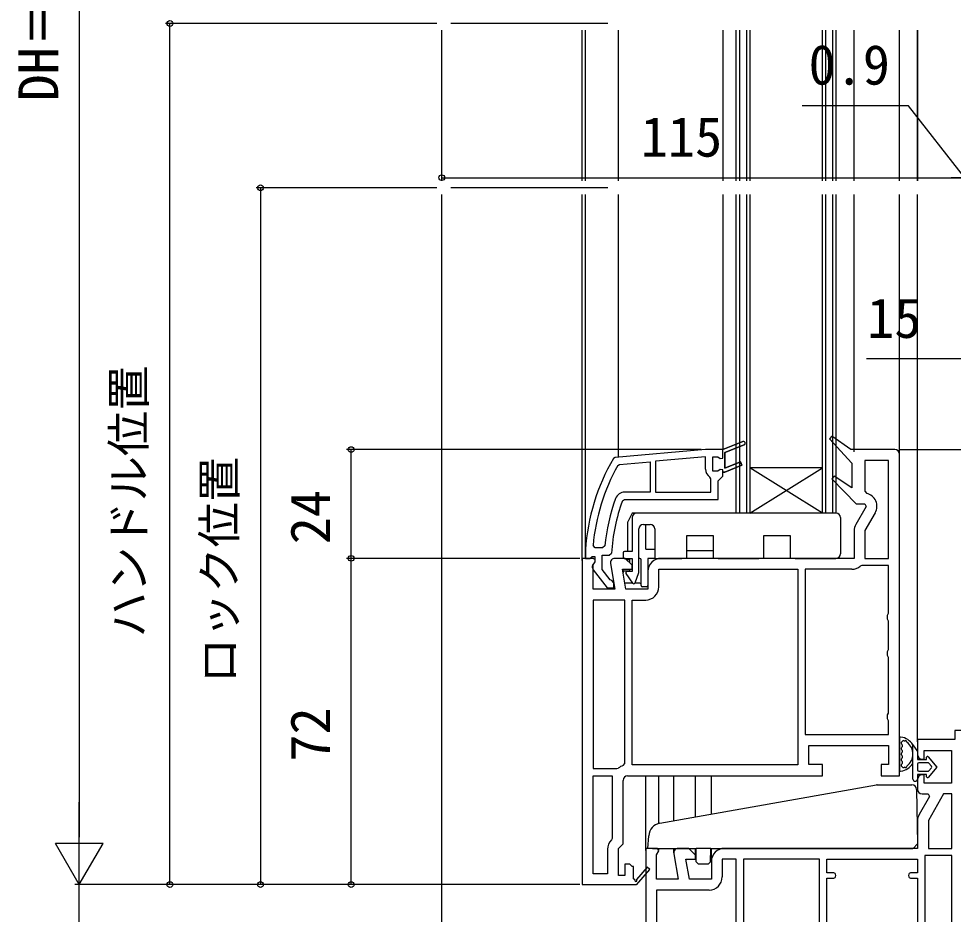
# Model space of a CAD drawing. Units: millimetres, scale not verified. Extents: x -525 to 525, y -783 to 778.
# Drawn here: x -318.4 to -112.1, y 44.7 to 242.4 of the extents above; entities that cross this region are included whole.
import ezdxf
from ezdxf.enums import TextEntityAlignment as Align

# ---------------------------------------------------------------- set-up
doc = ezdxf.new("R2010")
doc.units = ezdxf.units.MM
doc.header["$LTSCALE"] = 4
for name, color, linetype in [('0-2_YKK_11', 7, 'Continuous'), ('0-4_YKK_12', 2, 'Continuous'), ('0-5_YKK_13', 4, 'Continuous'), ('0-7_YKK_D', 6, 'Continuous')]:
    doc.layers.add(name, color=color, linetype=linetype)
doc.styles.add('ＭＳ ゴシック', font='')
doc.styles.get('ＭＳ ゴシック').set_extended_font_data('MS Gothic')

msp = doc.modelspace()

# ---------------------------------------------------------------- linework, layer by layer
at = {"layer": '0-2_YKK_11'}
for p, q in [((-186.145, 143.782), (-185.752, 144.036)), ((-185.129, 135.973), (-184.66, 136.3)), ((-134.499, 120.9), (-144.799, 120.9)), ((-119.999, 74.5), (-119.999, 72.3)), ((-121.399, 52.7), (-119.999, 52.7))]:
    msp.add_line(p, q, dxfattribs=at)
for points in [[(-158.251, 148.329), (-162.499, 146.638), (-162.499, 143.164), (-159.05, 144.571), (-158.748, 143.83), (-162.499, 142.3), (-162.999, 142.3), (-162.999, 142.8), (-163.589, 142.875), (-164.073, 142.5), (-165.199, 142.5), (-165.199, 145.7), (-164.073, 145.7), (-163.589, 145.325), (-162.999, 145.4), (-162.999, 147.3), (-158.547, 149.072), (-162.999, 147.3), (-166.799, 147.3), (-186.725, 145.557), (-187.113, 145.311)], [(-124.999, 147.3), (-134.709, 147.3), (-138.903, 150.252), (-139.422, 149.661), (-134.499, 144.3), (-134.499, 138.835), (-138.411, 141.456), (-138.914, 140.851), (-133.512, 135.3), (-131.653, 135.3), (-131.326, 134.733), (-133.61, 130.777)], [(-184.66, 136.3), (-163.999, 136.3), (-163.999, 140.4), (-163.499, 140.9), (-162.999, 141.4), (-162.999, 142.3), (-162.499, 142.3), (-158.748, 143.83), (-159.05, 144.571), (-162.499, 143.164), (-162.499, 146.638), (-158.251, 148.329)], [(-185.752, 144.036), (-178.999, 144.627), (-178.999, 137.9), (-184.66, 137.9)], [(-183.999, 75.301), (-140.999, 75.3), (-140.999, 77.8), (-143.999, 77.8), (-143.999, 82), (-126.399, 82), (-126.399, 77.8), (-127.999, 77.8), (-127.999, 75.3), (-123.999, 75.3), (-123.999, 146.3)], [(-166.799, 143), (-166.799, 145.694), (-177.799, 144.732), (-177.799, 137.9)], [(-126.399, 123.3), (-126.399, 144.9), (-131.599, 144.9), (-131.599, 138.113), (-131.211, 137.626)], [(-177.799, 137.9), (-165.599, 137.9), (-165.599, 140.809), (-165.83, 141.231)], [(-129.353, 133.35), (-131.599, 129.461), (-131.599, 123.3), (-126.399, 123.3)], [(-133.999, 129.327), (-133.999, 123.3), (-176.599, 123.3)], [(-189.011, 126.053), (-189.509, 125.6), (-191.116, 125.6), (-191.614, 126.146)], [(-193.298, 125.148), (-193.299, 125.115), (-193.299, 123.3), (-192.293, 123.3), (-191.796, 123.738), (-191.199, 123.7), (-191.199, 122.6), (-191.399, 122.2)], [(-191.586, 120.783), (-188.474, 116.8), (-186.999, 116.8), (-186.999, 117.901), (-187.474, 118.401), (-187.844, 118.592), (-189.599, 120.839), (-189.599, 124), (-188.028, 124), (-187.529, 124.471)], [(-193.999, 123.3), (-193.999, 51.3), (-182.133, 51.3), (-181.999, 51.223), (-179.094, 54.641), (-179.704, 55.159), (-182.015, 52.44)], [(-187.784, 122.127), (-186.792, 116.5), (-191.599, 116.5), (-191.599, 121.857), (-191.175, 122.535), (-191.141, 123), (-191.599, 123.3), (-192.499, 123.3), (-193.999, 123.3)], [(-179.499, 120.4), (-179.499, 116.5), (-184.355, 116.5), (-185.13, 120.9), (-182.999, 120.9), (-182.999, 121.8), (-184.499, 123.3), (-186.799, 123.3)], [(-146.399, 120.9), (-146.399, 77.7), (-182.999, 77.7), (-182.999, 114.1), (-179.999, 114.1)], [(-177.099, 117), (-177.099, 120.9), (-146.399, 120.9)], [(-144.799, 120.9), (-144.799, 84.4), (-126.399, 84.4), (-126.399, 87.434), (-126.649, 87.867), (-126.649, 88.733), (-126.399, 89.166), (-126.399, 101.434), (-126.649, 101.867), (-126.649, 102.733), (-126.399, 103.166), (-126.399, 109.434), (-126.649, 109.867), (-126.649, 110.733), (-126.399, 111.166), (-126.399, 121.7), (-132.308, 121.7), (-132.63, 121.583)], [(-191.599, 114.1), (-191.599, 76.9), (-186.366, 76.9), (-186.062, 77.003)], [(-184.958, 77.563), (-184.599, 78.042), (-184.599, 114.1), (-191.599, 114.1)], [(-109.999, 21.3), (-109.999, 85.3), (-111.799, 85.3), (-111.799, 83.3), (-119.999, 83.3), (-119.999, 80)], [(-118.999, 79), (-118.499, 79), (-118.499, 80.9), (-112.499, 80.9), (-112.499, 73.7), (-118.499, 73.7), (-118.499, 75.5), (-118.999, 75.5)], [(-191.599, 53.7), (-191.599, 75.3), (-187.399, 75.301), (-187.399, 61.501), (-187.546, 61.147)], [(-182.393, 52.374), (-182.699, 52.551), (-182.699, 55.3), (-182.999, 55.3), (-183.499, 55.8), (-184.599, 55.8), (-184.599, 53.3), (-185.999, 53.3), (-185.999, 59.3), (-184.999, 60.3), (-184.999, 74.301)], [(-118.999, 71.3), (-117.653, 71.3), (-117.326, 70.733), (-119.61, 66.777)], [(-119.999, 65.327), (-119.999, 59.3), (-162.599, 59.3)], [(-173.784, 58.126), (-172.792, 52.5), (-177.599, 52.5), (-177.599, 57.856), (-177.057, 58.724), (-177.376, 59.3), (-179.999, 59.3), (-179.999, 31.658), (-224.051, 29.35)], [(-188.399, 59.093), (-188.399, 53.701), (-191.599, 53.7)], [(-165.499, 56.4), (-165.499, 52.5), (-170.355, 52.5), (-171.13, 56.9), (-168.999, 56.9), (-168.999, 57.8), (-170.499, 59.3), (-172.799, 59.3)], [(-159.999, 19.7), (-159.999, 56.9), (-163.099, 56.9), (-163.099, 53)], [(-138.599, 53.9), (-139.999, 53.9), (-139.999, 56.9), (-119.999, 56.9), (-119.999, 53.9), (-121.399, 53.9)], [(-119.999, 52.7), (-119.999, 19.7), (-139.999, 19.7), (-139.999, 52.7), (-138.599, 52.7)], [(-165.999, 50.1), (-177.599, 50.1), (-177.599, 32.533)]]:
    msp.add_lwpolyline(points, dxfattribs=at)
for points in [[(-112.399, 59.3), (-112.399, 71.3), (-114.228, 71.3), (-117.599, 65.461), (-117.599, 59.3)], [(-141.599, 19.7), (-141.599, 56.9), (-158.399, 56.9), (-158.399, 19.7)], [(-118.399, 57.7), (-118.399, 19.7), (-112.399, 19.7), (-112.399, 57.7)]]:
    msp.add_lwpolyline(points, close=True, dxfattribs=at)
for centre, radius, start, end in [((-158.399, 148.7), 0.4, 291.69939, 111.69941), ((-158.399, 148.7), 0.4, 291.69939, 111.69941), ((-124.999, 146.3), 1, 0.00001, 89.99999), ((-147.399, 122.1), 46, 149.69629, 176.20063), ((-147.399, 122.1), 44.4, 150.76927, 174.77219), ((-164.699, 143), 2.1, 180.00001, 237.42104), ((-147.399, 122.1), 41.8, 159.8128, 174.57386), ((-184.66, 135.8), 2.1, 90, 159.81284), ((-131.865, 134.8), 2.9, 329.99998, 76.9794), ((-147.399, 122.1), 40.2, 159.81283, 176.6194), ((-131.099, 129.327), 2.9, 150.00001, 180.00002), ((-190.799, 121.4), 1, 126.86989, 218.08672), ((-186.799, 122.3), 1, 90, 189.99998), ((-176.599, 120.4), 2.9, 90.00001, 179.99999), ((-134.499, 123.8), 2.9, 269.99998, 310.11918), ((-179.999, 117), 2.9, 270.00001, 359.99999), ((-118.999, 80), 1, 180.00001, 269.99999), ((-183.999, 74.301), 3.4, 106.3827, 127.37008), ((-183.999, 74.301), 1, 90.00001, 179.99999), ((-118.999, 74.5), 1, 90.00001, 179.99999), ((-118.999, 72.3), 1, 180.00001, 269.99999), ((-117.099, 65.327), 2.9, 150.00001, 180.00002), ((-185.499, 59.093), 2.9, 134.90088, 179.99999), ((-172.799, 58.3), 1, 90, 189.99998), ((-162.599, 56.4), 2.9, 90.00001, 179.99999), ((-138.599, 53.3), 0.6, 269.99999, 90.00001), ((-121.399, 53.3), 0.6, 89.99999, 270.00001), ((-182.176, 52.249), 0.25, 149.99997, 49.64296), ((-165.999, 53), 2.9, 270.00001, 359.99999)]:
    msp.add_arc(centre, radius, start, end, dxfattribs=at)
at = {"layer": '0-4_YKK_12'}
for p, q in [((-224.999, 206.57), (-224.999, 239.82)), ((-188.386, 241.32), (-223.007, 241.32)), ((-193.999, 206.57), (-193.999, 239.82)), ((-193.3, 206.57), (-193.299, 239.82)), ((-185.999, 206.57), (-185.999, 239.82)), ((-162.999, 239.82), (-162.999, 206.57)), ((-159.999, 206.57), (-159.999, 239.82)), ((-159.299, 239.82), (-159.299, 206.57)), ((-157.699, 206.57), (-157.699, 239.82)), ((-156.999, 239.82), (-156.999, 206.57)), ((-140.999, 206.57), (-140.999, 239.82)), ((-140.299, 239.82), (-140.299, 206.57)), ((-138.699, 206.57), (-138.699, 239.82)), ((-137.999, 239.82), (-137.999, 206.57)), ((-133.999, 206.57), (-133.999, 239.82)), ((-123.999, 206.57), (-123.999, 239.82)), ((-119.999, 239.82), (-119.999, 206.57)), ((-119.999, 206.57), (-119.999, 239.82)), ((-188.386, 205.07), (-223.007, 205.07)), ((-224.999, 28.351), (-224.999, 203.57)), ((-193.999, 122.8), (-193.999, 203.57)), ((-193.3, 123.3), (-193.3, 203.57)), ((-185.999, 145.62), (-185.999, 203.57)), ((-162.999, 203.57), (-162.999, 147.3)), ((-159.999, 133.301), (-159.999, 203.57)), ((-159.299, 203.57), (-159.299, 133.301)), ((-157.699, 133.301), (-157.699, 203.57)), ((-156.999, 203.57), (-156.999, 133.301)), ((-140.999, 133.301), (-140.999, 203.57)), ((-140.299, 203.57), (-140.299, 133.301)), ((-138.699, 133.301), (-138.699, 203.57)), ((-137.999, 203.57), (-137.999, 133.301)), ((-133.999, 146.8), (-133.999, 203.57)), ((-123.999, 146.3), (-123.999, 203.57)), ((-119.999, 82.8), (-119.999, 203.57)), ((-140.999, 133.301), (-156.999, 143.301)), ((-137.999, 133.301), (-159.999, 133.301)), ((-179.999, 58.8), (-179.999, 75.301)), ((-177.099, 64.808), (-177.099, 75.301)), ((-173.799, 65.401), (-173.799, 75.301)), ((-168.999, 66.247), (-168.999, 75.301)), ((-165.499, 66.864), (-165.499, 75.301)), ((-177.099, 58.8), (-177.099, 59.3)), ((-173.799, 58.3), (-173.799, 59.3)), ((-168.999, 57.593), (-168.999, 59.3)), ((-165.499, 56.4), (-165.499, 59.3))]:
    msp.add_line(p, q, dxfattribs=at)
msp.add_lwpolyline([(-156.999, 133.301), (-140.999, 143.301), (-156.999, 143.301)], dxfattribs=at)
at = {"layer": '0-5_YKK_13'}
for p, q in [((-183.082, 133.134), (-183.967, 131.364)), ((-182.999, 132.3), (-182.999, 124.8)), ((-181.999, 133.3), (-182.813, 133.3)), ((-137.999, 133.3), (-181.999, 133.3)), ((-136.999, 132.3), (-136.999, 124.3)), ((-183.999, 131.229), (-183.999, 124.8)), ((-180.499, 130.8), (-178.999, 130.8)), ((-179.999, 125.3), (-179.999, 130.8)), ((-181.499, 120.272), (-181.499, 129.8)), ((-177.999, 129.8), (-177.999, 123.3)), ((-164.999, 128.3), (-170.999, 128.3)), ((-164.999, 123.3), (-164.999, 128.3)), ((-147.999, 128.3), (-153.999, 128.3)), ((-147.999, 123.3), (-147.999, 128.3)), ((-184.999, 124.5), (-184.999, 123.6)), ((-182.999, 124.8), (-184.699, 124.8)), ((-179.999, 125.3), (-177.999, 125.3)), ((-170.999, 125.05), (-164.999, 125.05)), ((-184.699, 123.3), (-182.999, 123.3)), ((-183.499, 123), (-184.199, 123)), ((-183.499, 123), (-183.499, 123.3)), ((-183.499, 122.3), (-183.499, 123)), ((-182.999, 123.3), (-182.999, 120.4)), ((-181.299, 123.3), (-181.499, 123.3)), ((-180.999, 117.3), (-180.999, 123)), ((-177.999, 123.3), (-179.499, 123.3)), ((-179.499, 123.3), (-179.499, 117.3)), ((-177.999, 123.3), (-171.999, 123.3)), ((-163.999, 123.3), (-164.999, 123.3)), ((-163.999, 123.3), (-154.999, 123.3)), ((-146.999, 123.3), (-147.999, 123.3)), ((-146.999, 123.3), (-137.999, 123.3)), ((-184.999, 120.5), (-184.999, 120.869)), ((-184.999, 120.5), (-184.999, 120.154)), ((-183.499, 120.5), (-184.999, 120.5)), ((-184.345, 119.928), (-182.872, 117.826)), ((-182.999, 120.4), (-184.099, 120.4)), ((-183.499, 120.5), (-183.499, 120.9)), ((-182.345, 117.895), (-181.517, 120.169)), ((-182.852, 117.8), (-184.584, 117.8)), ((-181.299, 117.8), (-182.401, 117.8)), ((-179.799, 117), (-180.699, 117)), ((-123.999, 83.564), (-123.999, 76.636)), ((-123.399, 82.164), (-123.399, 81.732)), ((-123.399, 80.932), (-123.399, 80.5)), ((-120.999, 74.599), (-120.999, 82.149)), ((-120.999, 82.149), (-119.999, 80.7)), ((-119.999, 80.7), (-119.999, 78.9)), ((-123.399, 79.7), (-123.399, 79.268)), ((-123.399, 78.468), (-123.399, 78.036)), ((-119.999, 78.9), (-117.999, 78.9)), ((-117.999, 78.9), (-117.999, 79.398)), ((-117.643, 79.529), (-115.699, 77.25)), ((-119.999, 77.9), (-119.999, 76.6)), ((-117.699, 78.2), (-119.699, 78.2)), ((-115.699, 77.25), (-117.643, 74.971)), ((-116.916, 77.445), (-117.471, 78.095)), ((-117.471, 76.405), (-116.916, 77.055)), ((-119.999, 75.6), (-119.999, 74.6)), ((-117.999, 75.6), (-119.999, 75.6)), ((-119.699, 76.3), (-117.699, 76.3)), ((-117.999, 75.102), (-117.999, 75.6)), ((-176.855, 64.862), (-129.085, 73.285)), ((-128.911, 73.3), (-121.226, 73.3)), ((-179.499, 59.3), (-179.328, 62.09)), ((-178.501, 59.3), (-179.499, 59.3)), ((-178.501, 59.3), (-168.849, 59.3)), ((-165.649, 59.3), (-168.849, 59.3)), ((-168.823, 56.3), (-168.849, 59.3)), ((-165.675, 56.3), (-165.649, 59.3)), ((-165.649, 59.3), (-120.998, 59.3)), ((-120.982, 59.3), (-120.998, 59.3)), ((-168.823, 56.3), (-168.314, 55.8)), ((-166.184, 55.8), (-168.314, 55.8)), ((-166.184, 55.8), (-165.675, 56.3))]:
    msp.add_line(p, q, dxfattribs=at)
for points in [[(-170.999, 128.3), (-170.999, 123.3), (-171.999, 123.3)], [(-153.999, 128.3), (-153.999, 123.3), (-154.999, 123.3)], [(-120.226, 72.317), (-120.016, 60.3), (-120.982, 59.3)]]:
    msp.add_lwpolyline(points, dxfattribs=at)
for centre, radius, start, end in [((-182.813, 133), 0.3, 90, 153.43495), ((-181.999, 132.3), 1, 90, 180), ((-137.999, 132.3), 1, 0, 90), ((-183.699, 131.229), 0.3, 153.43495, 180), ((-180.499, 129.8), 1, 90, 180), ((-178.999, 129.8), 1, 0, 90), ((-184.699, 124.5), 0.3, 90, 180), ((-137.999, 124.3), 1, 270, 0), ((-184.699, 123.6), 0.3, 180, 270), ((-181.299, 123), 0.3, 0, 90), ((-184.099, 120.1), 0.3, 90, 215), ((-181.799, 120.272), 0.3, 340, 0), ((-182.627, 117.998), 0.3, 215, 340), ((-181.299, 117.5), 0.3, 0, 90), ((-180.699, 117.3), 0.3, 180, 270), ((-179.799, 117.3), 0.3, 270, 0), ((-123.699, 83.564), 0.3, 81.79391, 180), ((-124.199, 80.1), 3.8, 32.63687, 81.79391), ((-123.399, 82.564), 0.2, 121.83486, 233.1301), ((-123.663, 82.989), 0.3, 301.83486, 339.97791), ((-123.099, 82.783), 0.3, 67.71823, 159.97791), ((-124.199, 80.1), 3.2, 66.85224, 67.71823), ((-122.823, 83.318), 0.3, 246.85224, 296.63299), ((-122.599, 82.871), 0.2, 3.36701, 116.63299), ((-122.1, 82.901), 0.3, 183.36701, 233.14776), ((-124.199, 80.1), 3.2, 306.85224, 53.14776), ((-123.399, 81.332), 0.2, 126.8699, 233.1301), ((-123.699, 82.164), 0.3, 0, 53.1301), ((-123.699, 81.732), 0.3, 306.8699, 0), ((-123.699, 80.932), 0.3, 0, 53.1301), ((-123.699, 80.5), 0.3, 306.8699, 0), ((-123.399, 80.1), 0.2, 126.8699, 233.1301), ((-123.399, 78.868), 0.2, 126.8699, 233.1301), ((-123.699, 79.7), 0.3, 0, 53.1301), ((-123.699, 79.268), 0.3, 306.8699, 0), ((-123.699, 78.468), 0.3, 0, 53.1301), ((-117.797, 79.398), 0.202, 40.46378, 179.99997), ((-123.699, 76.636), 0.3, 180, 278.20609), ((-124.199, 80.1), 3.8, 278.20609, 327.36313), ((-123.399, 77.636), 0.2, 126.8699, 238.16514), ((-123.699, 78.036), 0.3, 306.8699, 0), ((-123.663, 77.211), 0.3, 20.02209, 58.16514), ((-123.099, 77.417), 0.3, 200.02209, 292.28177), ((-124.199, 80.1), 3.2, 292.28177, 293.14776), ((-122.823, 76.882), 0.3, 63.36701, 113.14776), ((-122.599, 77.329), 0.2, 243.36701, 356.63299), ((-122.1, 77.299), 0.3, 126.85224, 176.63299), ((-119.699, 77.9), 0.3, 90, 180), ((-119.699, 76.6), 0.3, 180, 270), ((-117.699, 77.9), 0.3, 40.46381, 90), ((-117.699, 76.6), 0.3, 270, 319.53619), ((-117.145, 77.25), 0.3, 319.53619, 40.46381), ((-120.499, 74.599), 0.5, 180.11462, 359.88538), ((-120.499, 74.6), 0.5, 359.88533, 359.99998), ((-117.797, 75.102), 0.202, 180, 319.53619), ((-128.911, 72.3), 1, 90, 100), ((-121.226, 72.3), 1, 1, 90), ((-176.334, 61.907), 3, 100, 176.5)]:
    msp.add_arc(centre, radius, start, end, dxfattribs=at)
at = {"layer": '0-7_YKK_D'}
for p, q in [((-305.003, 472.799), (-305.003, 61.8)), ((-226.106, 241.32), (-286.003, 241.32)), ((-285.003, 51.301), (-285.003, 241.32)), ((-225.003, 207.299), (-109.999, 207.299)), ((-109.999, 207.299), (-112.549, 207.299)), ((-226.106, 205.07), (-266.003, 205.07)), ((-265.003, 205.07), (-265.003, 51.301)), ((-167.777, 147.3), (-246.003, 147.3)), ((-245.003, 123.3), (-245.003, 147.3)), ((-123.999, 147.3), (50.492, 147.3)), ((-194.499, 123.3), (-246.003, 123.3)), ((-194.503, 123.3), (-246.003, 123.3)), ((-245.003, 51.3), (-245.003, 123.3)), ((-305.003, 51.3), (-305.003, 69.487)), ((-305.003, 51.3), (-310.253, 60.394)), ((-299.753, 60.394), (-310.253, 60.394)), ((-305.003, 51.3), (-299.753, 60.394)), ((-194.499, 51.3), (-306.003, 51.3)), ((-194.499, 51.3), (-306.003, 51.3)), ((-305.003, 29.3), (-305.003, 51.3)), ((-194.499, 51.301), (-286.003, 51.301)), ((-195.499, 51.301), (-266.003, 51.301)), ((-194.499, 51.3), (-246.003, 51.3))]:
    msp.add_line(p, q, dxfattribs=at)
for points in [[(-109.549, 207.299), (-121.999, 223.185), (-145.431, 223.185)], [(-94.999, 167.299), (-109.999, 167.299), (-131.276, 167.299)]]:
    msp.add_lwpolyline(points, dxfattribs=at)
for centre in [(-285.003, 241.32), (-225.003, 207.299), (-265.003, 205.07), (-245.003, 147.3), (-245.003, 123.3), (-245.003, 123.3), (-285.003, 51.301), (-265.003, 51.301), (-245.003, 51.3)]:
    msp.add_circle(centre, 0.637, dxfattribs=at)

# ---------------------------------------------------------------- texts
at = {"layer": '0-7_YKK_D', "style": 'ＭＳ ゴシック'}
for s, height, p in [('DH＝H－68', 8.798, (-307.003, 224.107)), ('ハンドル位置', 7.331, (-288.253, 105.856)), ('ロック位置', 7.331, (-268.253, 95.714)), ('24', 8.798, (-247.003, 126.403)), ('72', 8.798, (-247.003, 78.437))]:
    msp.add_text(s, height=height, rotation=90, dxfattribs=at).set_placement(p, align=Align.BOTTOM_LEFT)
for s, p in [('0.9', (-144.044, 225.185)), ('115', (-181.069, 209.299)), ('15', (-131.117, 169.299))]:
    msp.add_text(s, height=8.798, dxfattribs=at).set_placement(p, align=Align.BOTTOM_LEFT)

doc.saveas('drawing.dxf')
